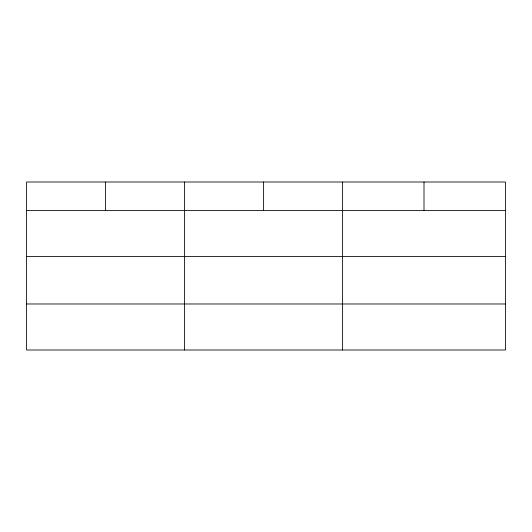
<?xml version="1.0" encoding="UTF-8"?>
<svg xmlns="http://www.w3.org/2000/svg" width="532" height="532" viewBox="0 0 532 532"><rect width="100%" height="100%" fill="white"/><g stroke="black" fill="none" stroke-linecap="round" stroke-linejoin="round"><path stroke-width="0.8" d="M505.4 256.557L505.4 181.997L26.6 181.997L26.6 350.003L505.4 350.003L505.4 256.557L26.6 256.557M26.6 210.532L505.4 210.532M26.6 303.978L505.4 303.978M424.004 181.997L424.004 210.532M342.608 181.997L342.608 350.003M263.606 181.997L263.606 210.532M184.604 181.997L184.604 350.003M105.602 181.997L105.602 210.532"/></g></svg>
